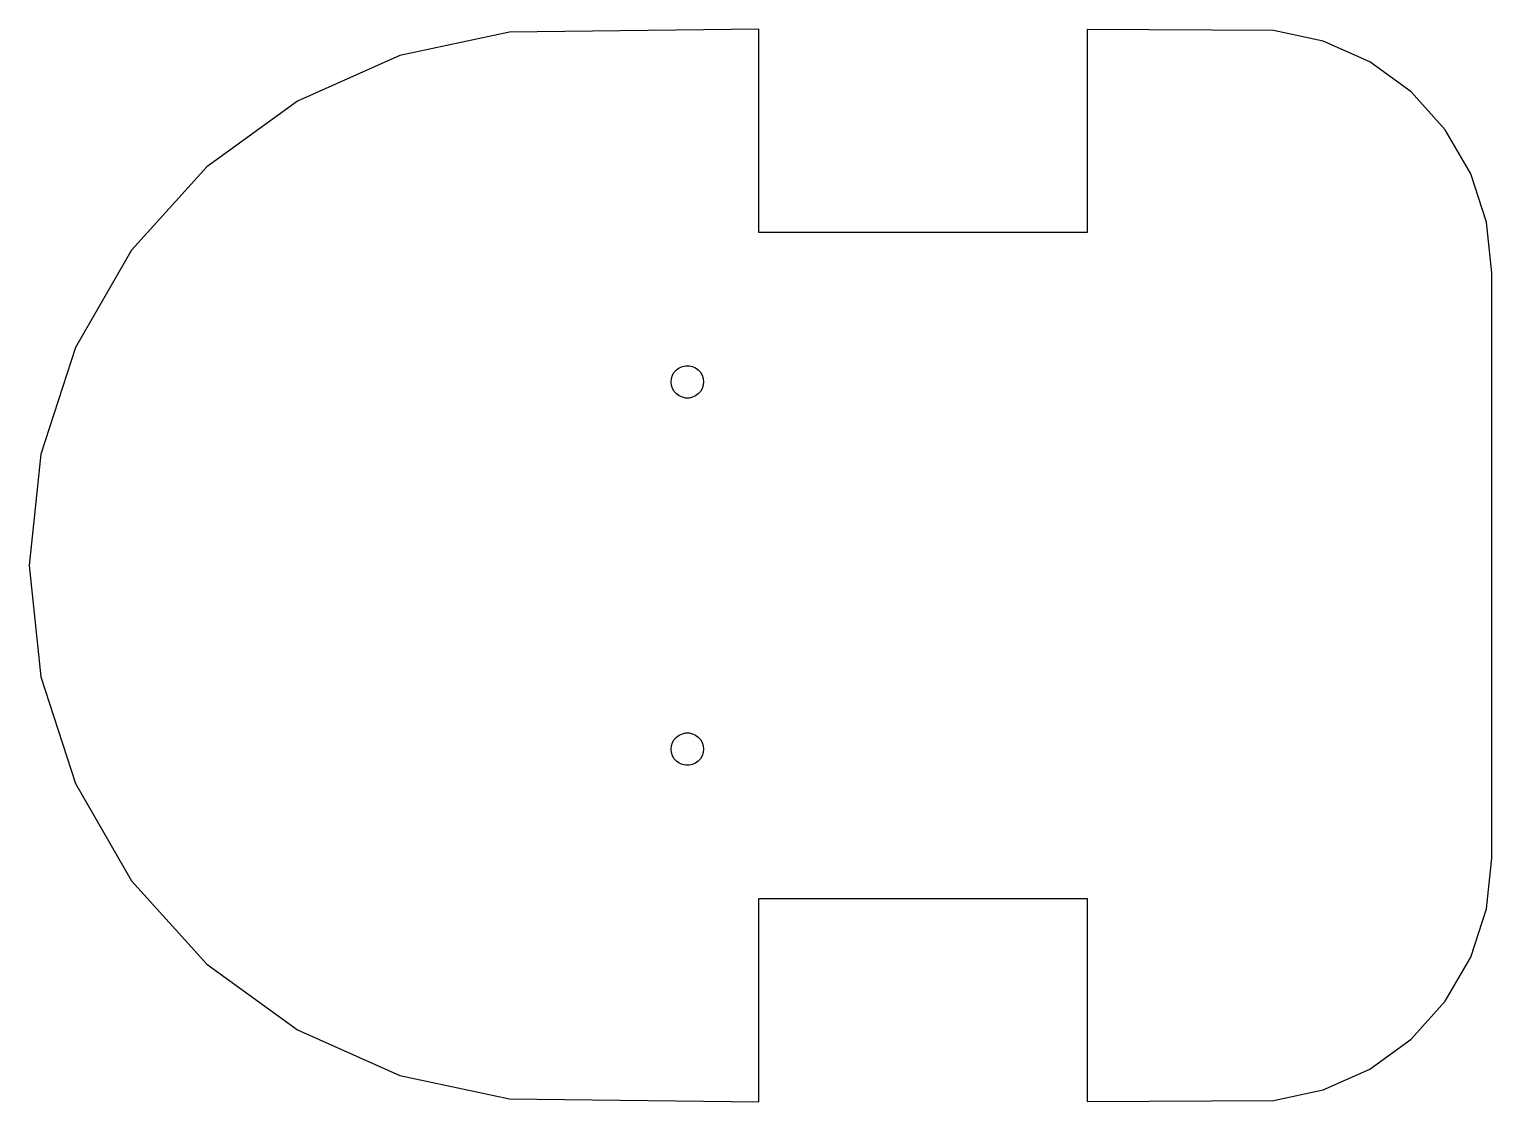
# Model space of a CAD drawing. Header units: metres. Extents: x 0 to 90, y -33 to 33.
import ezdxf

# ---------------------------------------------------------------- set-up
doc = ezdxf.new("R2010")
doc.units = ezdxf.units.M

msp = doc.modelspace()

# ---------------------------------------------------------------- linework, layer by layer
for p, q in [((29.5506, 32.8192), (22.8024, 31.3849)), ((44.9, 32.9988), (29.5506, 32.8192)), ((44.9, 20.5), (44.9, 32.9988)), ((76.5679, 32.9178), (65.1, 32.9747)), ((65.1, 32.9747), (65.1, 20.5)), ((79.6353, 32.2658), (76.5679, 32.9178)), ((82.5, 30.9904), (79.6353, 32.2658)), ((22.8024, 31.3849), (16.5, 28.5788)), ((85.037, 29.1472), (82.5, 30.9904)), ((87.1353, 26.8168), (85.037, 29.1472)), ((16.5, 28.5788), (10.9187, 24.5238)), ((88.7032, 24.101), (87.1353, 26.8168)), ((10.9187, 24.5238), (6.30243, 19.3969)), ((89.6722, 21.1187), (88.7032, 24.101)), ((90, 18), (89.6722, 21.1187)), ((65.1, 20.5), (44.9, 20.5)), ((6.30243, 19.3969), (2.853, 13.4223)), ((90, -18), (90, 18)), ((2.853, 13.4223), (0.72111, 6.86108)), ((39.5219, 11.5079), (39.5865, 11.7067)), ((39.5865, 11.7067), (39.691, 11.8878)), ((39.691, 11.8878), (39.8309, 12.0431)), ((39.8309, 12.0431), (40, 12.166)), ((40, 12.166), (40.191, 12.2511)), ((40.191, 12.2511), (40.3955, 12.2945)), ((40.3955, 12.2945), (40.6045, 12.2945)), ((40.6045, 12.2945), (40.809, 12.2511)), ((40.809, 12.2511), (41, 12.166)), ((41, 12.166), (41.1691, 12.0431)), ((41.1691, 12.0431), (41.309, 11.8878)), ((41.309, 11.8878), (41.4135, 11.7067)), ((41.4135, 11.7067), (41.4781, 11.5079)), ((39.5, 11.3), (39.5219, 11.5079)), ((39.5219, 11.0921), (39.5, 11.3)), ((39.5865, 10.8932), (39.5219, 11.0921)), ((39.691, 10.7122), (39.5865, 10.8932)), ((41.4135, 10.8932), (41.309, 10.7122)), ((41.4781, 11.0921), (41.4135, 10.8932)), ((41.4781, 11.5079), (41.5, 11.3)), ((41.5, 11.3), (41.4781, 11.0921)), ((39.8309, 10.5569), (39.691, 10.7122)), ((40, 10.434), (39.8309, 10.5569)), ((40.191, 10.3489), (40, 10.434)), ((40.3955, 10.3055), (40.191, 10.3489)), ((40.6045, 10.3055), (40.3955, 10.3055)), ((40.809, 10.3489), (40.6045, 10.3055)), ((41, 10.434), (40.809, 10.3489)), ((41.1691, 10.5569), (41, 10.434)), ((41.309, 10.7122), (41.1691, 10.5569)), ((0.72111, 6.86108), (0, 0)), ((0, 0), (0.72111, -6.86108)), ((0.72111, -6.86108), (2.853, -13.4223)), ((39.5865, -10.8932), (39.691, -10.7122)), ((39.691, -10.7122), (39.8309, -10.5569)), ((39.8309, -10.5569), (40, -10.434)), ((40, -10.434), (40.191, -10.3489)), ((40.191, -10.3489), (40.3955, -10.3055)), ((40.3955, -10.3055), (40.6045, -10.3055)), ((40.6045, -10.3055), (40.809, -10.3489)), ((40.809, -10.3489), (41, -10.434)), ((41, -10.434), (41.1691, -10.5569)), ((41.1691, -10.5569), (41.309, -10.7122)), ((41.309, -10.7122), (41.4135, -10.8932)), ((39.5, -11.3), (39.5219, -11.0921)), ((39.5219, -11.5079), (39.5, -11.3)), ((39.5219, -11.0921), (39.5865, -10.8932)), ((39.5865, -11.7067), (39.5219, -11.5079)), ((41.4135, -10.8932), (41.4781, -11.0921)), ((41.4781, -11.5079), (41.4135, -11.7067)), ((41.4781, -11.0921), (41.5, -11.3)), ((41.5, -11.3), (41.4781, -11.5079)), ((39.691, -11.8878), (39.5865, -11.7067)), ((39.8309, -12.0431), (39.691, -11.8878)), ((40, -12.166), (39.8309, -12.0431)), ((40.191, -12.2511), (40, -12.166)), ((40.3955, -12.2945), (40.191, -12.2511)), ((40.6045, -12.2945), (40.3955, -12.2945)), ((40.809, -12.2511), (40.6045, -12.2945)), ((41, -12.166), (40.809, -12.2511)), ((41.1691, -12.0431), (41, -12.166)), ((41.309, -11.8878), (41.1691, -12.0431)), ((41.4135, -11.7067), (41.309, -11.8878)), ((2.853, -13.4223), (6.30243, -19.3969)), ((89.6722, -21.1187), (90, -18)), ((6.30243, -19.3969), (10.9187, -24.5238)), ((44.9, -20.5), (65.1, -20.5)), ((44.9, -32.9988), (44.9, -20.5)), ((65.1, -20.5), (65.1, -32.9747)), ((88.7032, -24.101), (89.6722, -21.1187)), ((87.1353, -26.8168), (88.7032, -24.101)), ((10.9187, -24.5238), (16.5, -28.5788)), ((85.037, -29.1472), (87.1353, -26.8168)), ((16.5, -28.5788), (22.8024, -31.3849)), ((82.5, -30.9904), (85.037, -29.1472)), ((22.8024, -31.3849), (29.5506, -32.8192)), ((79.6353, -32.2658), (82.5, -30.9904)), ((76.5679, -32.9178), (79.6353, -32.2658)), ((29.5506, -32.8192), (44.9, -32.9988)), ((65.1, -32.9747), (76.5679, -32.9178))]:
    msp.add_line(p, q)

doc.saveas('drawing.dxf')
